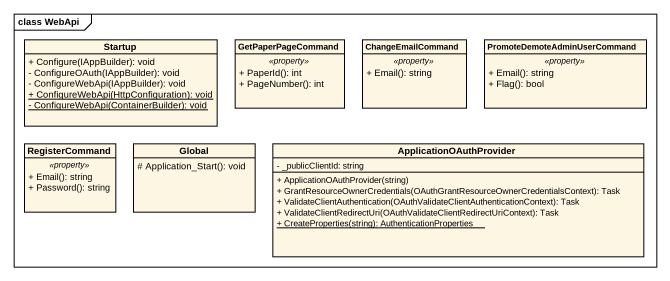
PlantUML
@startuml
mainframe class WebApi
hide circle
hide empty members
skinparam classAttributeIconSize 0
class Startup {
  + Configure(IAppBuilder): void
  - ConfigureOAuth(IAppBuilder): void
  - ConfigureWebApi(IAppBuilder): void
  {static} + ConfigureWebApi(HttpConfiguration): void
  {static} - ConfigureWebApi(ContainerBuilder): void
}
class GetPaperPageCommand {
  .. <<property>> ..
  + PaperId(): int
  + PageNumber(): int
}
class ChangeEmailCommand {
  .. <<property>> ..
  + Email(): string
}
class "PromoteDemoteAdminUserCommand" as PromoteDemoteAdminUserComman {
  .. <<property>> ..
  + Email(): string
  + Flag(): bool
}
class RegisterCommand {
  .. <<property>> ..
  + Email(): string
  + Password(): string
}
class Global {
  # Application_Start(): void
}
class ApplicationOAuthProvider {
  - _publicClientId: string
  + ApplicationOAuthProvider(string)
  + GrantResourceOwnerCredentials(OAuthGrantResourceOwnerCredentialsContext): Task
  + ValidateClientAuthentication(OAuthValidateClientAuthenticationContext): Task
  + ValidateClientRedirectUri(OAuthValidateClientRedirectUriContext): Task
  {static} + CreateProperties(string): AuthenticationProperties
}
@enduml
